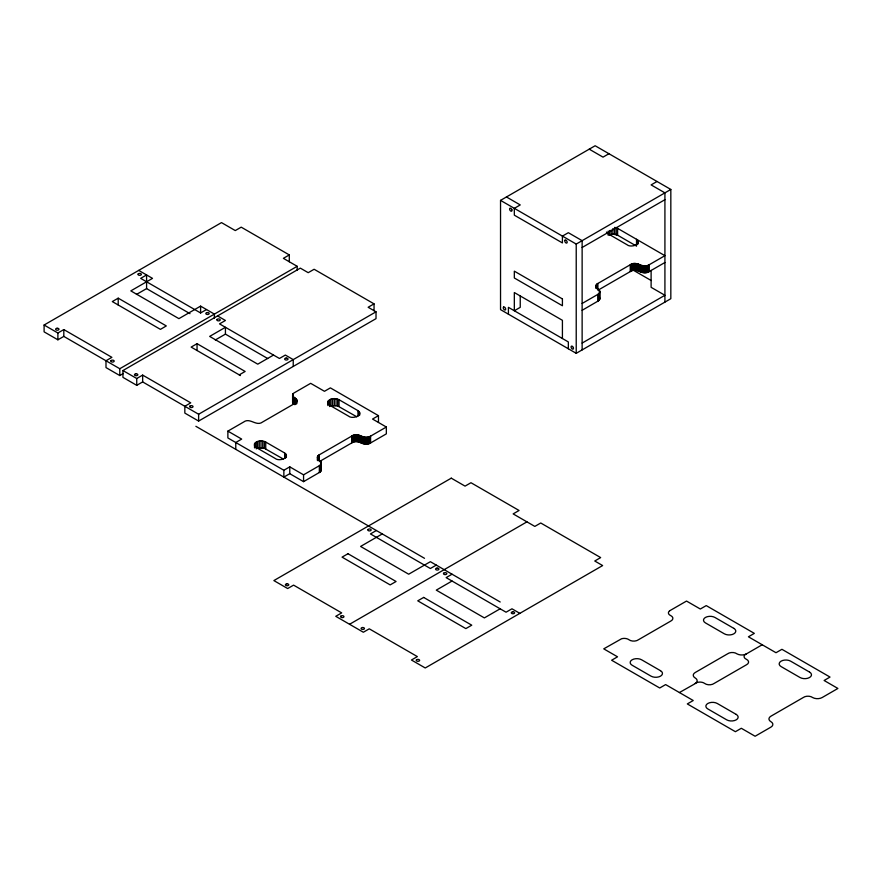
<?xml version="1.0" encoding="UTF-8"?>
<svg xmlns="http://www.w3.org/2000/svg" width="882" height="882" viewBox="0 0 882 882"><rect width="100%" height="100%" fill="white"/><g stroke="black" fill="none" stroke-linecap="round" stroke-linejoin="round"><path stroke-width="1.32" d="M319.339 461.628L351.664 442.962C357.849 438.398 364.233 447.207 370.583 442.962L386.349 433.856L386.349 427.031L370.583 436.138C364.233 440.383 357.849 431.574 351.664 436.138L319.339 454.792C312.79 458.342 325.888 462.179 319.339 465.718L303.562 474.825L289.77 466.854L283.861 470.271L227.876 437.957L227.876 431.122L243.653 422.026C249.926 417.186 256.309 426.855 262.571 422.026L294.897 403.361C301.942 399.755 288.91 396.988 293.794 393.074L310.662 383.328L324.466 391.299L330.375 387.882L378.466 415.654L378.466 422.478M283.861 470.271L283.861 477.096L289.77 473.689L303.562 481.649L319.912 472.168L321.235 470.327L320.783 468.342M615.923 227.402L664.918 255.681L649.141 264.787C642.802 269.032 636.407 260.223 630.222 264.787L597.897 283.453C591.348 286.992 604.446 290.828 597.897 294.368L582.131 303.474M582.131 310.299L598.481 300.817L599.804 298.976L599.352 296.991M254.534 443.778L254.534 445.785L256.265 447.516L275.184 458.442C278.877 461.782 290.762 457.967 284.643 452.973L265.725 442.047C262.241 440.316 256.938 440.316 254.534 443.778L254.534 447.88M327.85 401.453L327.85 403.449L329.581 405.18L348.511 416.106C352.205 419.446 364.079 415.631 357.971 410.648L339.041 399.722C335.568 397.991 330.265 397.991 327.85 401.453L327.85 405.544M293.155 400.472L292.603 402.523L294.213 404.375L294.213 397.55M597.897 283.453L597.897 290.277L630.222 271.612C636.407 267.048 642.802 275.868 649.141 271.612L664.918 262.505M297.179 270.399L297.179 266.309L119.787 368.72L63.813 336.406L57.892 339.813L44.1 331.853L44.1 325.017L221.492 222.606L235.285 230.577L241.205 227.159L289.296 254.92L289.296 261.756M44.1 325.017L57.892 332.988L63.813 329.57L111.904 357.342L105.994 360.749L105.994 367.585L119.787 375.545L123.337 373.494M118.21 298.171L112.301 301.578L160.436 329.372L166.301 325.932L118.21 298.171L118.21 304.996M136.456 294.456L146.588 288.612L189.994 313.661M214.392 318.193L214.392 314.102L200.6 306.131L178.914 318.645L130.823 290.884L152.509 278.37L138.706 270.399M289.296 254.92L283.387 258.338L297.179 266.309M146.588 288.612L146.588 274.952L140.679 278.37L200.6 312.956L206.509 309.549M122.94 370.539L136.743 378.51L142.652 375.093L190.744 402.853L184.834 406.271L184.834 413.096L198.626 421.067L376.019 318.645L376.019 311.82L198.626 414.242L142.652 381.917L136.743 385.335L122.94 377.364L122.94 370.539L300.332 268.128L308.215 272.681L314.124 269.264L374.045 303.86L374.045 310.685M239.231 374.861L245.141 371.454L197.05 343.682L191.14 347.1L240.455 375.567M215.296 339.978L225.428 334.124L267.687 358.522M500.535 200.379L595.141 145.75L670.827 189.454L670.827 298.7L576.222 353.318L500.535 309.626L500.535 200.379L576.222 244.071L670.827 189.454M608.933 153.722L603.023 157.139L589.231 149.168M273.53 355.06L257.753 364.167L209.662 336.406L225.428 327.299L225.428 334.124M374.045 303.86L368.136 307.267L376.019 311.82M657.035 181.483L651.114 184.9L664.918 192.86L664.918 302.107M582.131 247.489L664.918 199.696M378.466 415.654L372.557 419.06L386.349 427.031M582.131 343.076L664.918 295.283L651.114 287.323L651.114 270.41M376.36 530.512L370.451 533.919L430.372 568.515L436.281 565.097M382.27 533.919L360.595 546.443L408.686 574.204L430.372 561.691L500.193 601.998M349.559 624.28L526.951 521.857M452.047 574.204L446.138 577.622L506.059 612.207L511.968 608.801L519.851 613.354M452.047 581.029L436.281 590.135L484.372 617.907L500.138 608.801M679.427 692.546L697.287 682.436A5.92 3.418 0 0 1 704.663 683.44A5.909 3.418 0 0 0 714.122 683.44L746.448 664.785A6.295 3.638 0 0 0 746.448 659.317A5.909 3.418 0 0 1 745.169 654.609L762.213 644.753M616.22 234.59L616.22 227.754L617.609 228.372L617.609 235.196L612.88 234.072L608.15 235.196L608.15 231.106M356.78 416.789L337.663 405.929L330.971 405.929L330.971 399.105M283.464 459.125L264.335 448.265L257.654 448.265L257.654 441.441M615.923 234.226L635.867 245.736M506.444 196.962L520.237 204.933L514.327 208.339L514.327 215.175L562.418 242.936L562.418 236.111L568.339 232.694L582.131 240.665L582.131 349.9M632.394 269.683L651.192 280.531M217.545 315.921L225.428 320.475L219.519 323.881L279.44 358.478L285.349 355.06L293.232 359.613L293.232 366.449M227.876 431.122L241.679 439.093L235.77 442.51L235.77 449.335M195.87 426.304L424.507 558.306M606.419 232.098L608.15 233.829L627.069 244.755C630.762 248.096 642.647 244.281 636.528 239.298L636.528 246.122M649.141 264.787L649.141 271.612M648.491 265.118L648.491 271.943M647.763 265.394L647.763 272.229M646.98 265.625L646.98 272.45M646.142 265.78L646.142 272.615M645.293 265.879L645.293 272.714M644.411 265.912L644.411 272.747M643.54 265.879L643.54 272.714M642.68 265.78L642.68 272.615M641.853 265.625L641.853 272.45M641.071 265.394L641.071 272.229M640.343 265.118L640.343 271.943M639.682 264.787L639.682 271.612M639.086 264.391L639.086 271.215M638.381 264.049L638.381 270.884M638.259 241.029L638.259 243.763M637.598 240.091L637.598 244.193M637.598 263.784L637.598 270.609M636.749 263.586L636.749 270.41M635.867 263.464L635.867 270.289M634.952 263.42L634.952 270.245M634.048 263.464L634.048 270.289M633.155 263.586L633.155 270.41M632.306 263.784L632.306 270.609M631.523 264.049L631.523 270.884M630.828 264.391L630.828 271.215M630.222 264.787L630.222 271.612M614.611 227.369L614.611 234.204M612.88 228.603L612.88 234.072M611.149 230.103L611.149 234.204M609.539 230.489L609.539 234.59M599.804 291.137L599.804 298.976M599.628 290.641L599.628 299.472M599.352 290.167L599.352 299.946M598.966 293.574L598.966 300.398M598.481 293.993L598.481 300.817M597.897 294.368L597.897 301.203M597.323 283.828L597.323 289.285M596.838 284.247L596.838 288.348M596.452 284.699L596.452 287.433M596.166 285.184L596.166 287.907M596 285.68L596 288.403M576.222 244.071L576.222 353.318M568.339 348.765L568.339 341.94L508.418 307.344L508.418 314.168M562.418 338.523L562.418 320.32L514.327 292.548L514.327 310.762L520.237 307.344L520.237 295.635M370.583 436.138L370.583 442.962M369.922 436.469L369.922 443.293M369.194 436.744L369.194 443.58M368.411 436.976L368.411 443.8M367.585 437.13L367.585 443.966M366.725 437.229L366.725 444.065M365.854 437.263L365.854 444.098M364.983 437.229L364.983 444.065M364.123 437.13L364.123 443.966M363.296 436.976L363.296 443.8M362.502 436.744L362.502 443.58M361.774 436.469L361.774 443.293M361.124 436.138L361.124 442.962M360.517 435.741L360.517 442.566M359.823 435.399L359.823 442.224M359.702 412.379L359.702 415.102M359.029 411.442L359.029 415.543M359.04 435.124L359.04 441.959M358.191 434.925L358.191 441.761M357.971 410.648L357.971 416.106M357.298 434.804L357.298 441.639M356.394 434.771L356.394 441.595M355.479 434.804L355.479 441.639M354.597 434.925L354.597 441.761M353.748 435.124L353.748 441.959M352.965 435.399L352.965 442.224M352.26 435.741L352.26 442.566M351.664 436.138L351.664 442.962M339.041 399.722L339.041 406.547M337.663 399.105L337.663 405.929M336.042 398.719L336.042 405.544M334.311 398.587L334.311 405.411M332.58 398.719L332.58 405.544M329.581 399.722L329.581 406.547M328.523 400.516L328.523 404.618M321.235 462.488L321.235 470.327M321.07 461.992L321.07 470.823M320.783 461.507L320.783 471.297M320.398 464.924L320.398 471.749M319.912 465.343L319.912 472.168M319.339 454.792L319.339 460.261M319.339 465.718L319.339 472.554M318.755 455.178L318.755 460.636M318.27 455.597L318.27 459.698M317.884 456.049L317.884 460.15M317.608 456.523L317.608 460.625M317.432 457.019L317.377 460.261M303.562 474.825L303.562 481.649M296.782 399.612L296.782 403.713M296.473 399.127L296.473 403.228M296.054 398.675L296.054 404.143M295.525 398.267L295.525 403.724M294.897 397.903L294.897 404.728M293.629 397.143L293.629 403.978M293.155 393.637L293.155 403.526M292.813 394.133L292.813 403.03M292.603 394.64L292.603 402.523M289.77 466.854L289.77 473.689M286.374 454.704L286.374 457.438M285.713 453.778L285.713 457.868M284.643 452.973L284.643 458.442M265.725 442.047L265.725 448.883M264.335 441.441L264.335 448.265M262.726 441.055L262.726 447.88M260.995 440.923L260.995 447.747M259.264 441.055L259.264 447.88M256.265 442.047L256.265 448.883M255.196 442.852L255.196 446.942M200.6 306.131L200.6 312.956M198.626 414.242L198.626 421.067M197.05 343.682L197.05 350.518M142.652 375.093L142.652 381.917M136.743 378.51L136.743 385.335M119.787 368.72L119.787 375.545M63.813 329.57L63.813 336.406M57.892 332.988L57.892 339.813M695.203 683.44A6.692 3.859 0 0 0 695.203 677.982A6.692 3.859 0 0 1 695.203 672.525L727.518 653.86A5.909 3.418 0 0 1 736.988 653.86A6.692 3.859 0 0 0 746.448 653.86M138.143 274.026L138.033 274.269A1.676 0.97 0 0 0 139.279 275.316A1.676 0.97 0 0 0 141.241 274.743L141.352 274.5A1.676 0.97 0 0 0 140.106 273.453A1.676 0.97 0 0 0 138.143 274.026M110.945 360.738L110.834 360.981A1.676 0.97 0 0 0 112.08 362.028A1.676 0.97 0 0 0 114.043 361.455L114.153 361.212A1.676 0.97 0 0 0 112.907 360.165A1.676 0.97 0 0 0 110.945 360.738M216.983 319.538L216.873 319.791A1.676 0.97 0 0 0 218.119 320.839A1.676 0.97 0 0 0 220.092 320.265L220.191 320.012A1.676 0.97 0 0 0 218.945 318.964A1.676 0.97 0 0 0 216.983 319.538M189.784 406.249L189.674 406.503A1.676 0.97 0 0 0 190.92 407.55A1.676 0.97 0 0 0 192.882 406.977L192.993 406.734A1.676 0.97 0 0 0 191.747 405.676A1.676 0.97 0 0 0 189.784 406.249M367.915 529.575L367.805 529.828A1.676 0.97 0 0 0 369.051 530.876A1.676 0.97 0 0 0 371.013 530.303L371.124 530.049A1.676 0.97 0 0 0 369.878 529.002A1.676 0.97 0 0 0 367.915 529.575M340.717 616.286L340.606 616.54A1.676 0.97 0 0 0 341.852 617.587A1.676 0.97 0 0 0 343.815 617.014L343.925 616.772A1.676 0.97 0 0 0 342.679 615.713A1.676 0.97 0 0 0 340.717 616.286M443.602 573.278L443.492 573.521A1.676 0.97 0 0 0 444.737 574.568A1.676 0.97 0 0 0 446.7 573.995L446.81 573.752A1.676 0.97 0 0 0 445.564 572.705A1.676 0.97 0 0 0 443.602 573.278M416.403 659.99L416.293 660.232A1.676 0.97 0 0 0 417.539 661.279A1.676 0.97 0 0 0 419.501 660.706L419.612 660.464A1.676 0.97 0 0 0 418.366 659.416A1.676 0.97 0 0 0 416.403 659.99M503.545 307.101L503.39 307.322A1.676 0.97 60 0 0 503.876 309.306A1.676 0.97 60 0 0 505.408 309.869L505.562 309.648A1.676 0.97 60 0 0 505.077 307.653A1.676 0.97 60 0 0 503.545 307.101M565.042 240.191L564.877 240.411A1.676 0.97 60 0 0 565.362 242.396A1.676 0.97 60 0 0 566.894 242.947L567.06 242.737A1.676 0.97 60 0 0 566.575 240.742A1.676 0.97 60 0 0 565.042 240.191M669.647 610.796L669.482 610.917A5.909 3.418 0 0 0 670.761 615.625A6.295 3.638 0 0 1 670.761 621.082L638.436 639.748A5.909 3.418 0 0 1 628.976 639.748A5.92 3.418 0 0 0 621.601 638.744L603.74 648.854L617.543 656.814L611.623 660.232L659.725 687.993L665.634 684.586L693.23 700.517L687.31 703.924L735.412 731.696L741.321 728.278L755.113 736.25L770.89 727.143A6.692 3.859 0 0 0 770.89 721.674A6.692 3.859 0 0 1 770.89 716.217L803.215 697.552A5.909 3.418 0 0 1 812.675 697.552A6.692 3.859 0 0 0 822.134 697.552L837.9 688.456L824.108 680.485L830.017 677.067L781.926 649.306L776.006 652.724L748.421 636.793L754.331 633.375L706.239 605.603L700.319 609.021L686.527 601.061L669.647 610.796M451.264 478.165L273.872 580.577L287.664 588.548L293.585 585.13L341.676 612.891L335.755 616.309L363.351 632.24L369.271 628.822L417.362 656.594L411.442 660.012L425.245 667.972L602.638 565.56L594.755 561.007L600.664 557.589L540.743 522.993L534.834 526.411L513.148 513.897L519.068 510.48L470.966 482.719L465.057 486.125L451.264 478.165M347.982 553.72L342.062 557.137L390.164 584.898L396.073 581.492L347.982 553.72M423.669 597.423L417.748 600.829L465.85 628.601L471.76 625.184L423.669 597.423M57.109 328.269L56.68 328.336A1.676 0.97 0 0 0 55.687 329.471A1.676 0.97 0 0 0 57.506 330.188L57.925 330.133A1.676 0.97 0 0 0 58.929 328.997A1.676 0.97 0 0 0 57.109 328.269M207.292 312.57L206.873 312.636A1.676 0.97 0 0 0 205.881 313.772A1.676 0.97 0 0 0 207.7 314.488L208.119 314.422A1.676 0.97 0 0 0 209.122 313.286A1.676 0.97 0 0 0 207.292 312.57M135.949 373.792L135.519 373.858A1.676 0.97 0 0 0 134.527 374.993A1.676 0.97 0 0 0 136.346 375.71L136.765 375.644A1.676 0.97 0 0 0 137.768 374.508A1.676 0.97 0 0 0 135.949 373.792M286.143 358.092L285.713 358.147A1.676 0.97 0 0 0 284.721 359.283A1.676 0.97 0 0 0 286.54 360.01L286.959 359.944A1.676 0.97 0 0 0 287.962 358.809A1.676 0.97 0 0 0 286.143 358.092M286.87 583.829L286.452 583.895A1.676 0.97 0 0 0 285.459 585.031A1.676 0.97 0 0 0 287.278 585.747L287.697 585.681A1.676 0.97 0 0 0 288.701 584.546A1.676 0.97 0 0 0 286.87 583.829M437.064 568.129L436.645 568.184A1.676 0.97 0 0 0 435.642 569.32A1.676 0.97 0 0 0 437.472 570.048L437.891 569.981A1.676 0.97 0 0 0 438.883 568.846A1.676 0.97 0 0 0 437.064 568.129M362.557 627.532L362.138 627.587A1.676 0.97 0 0 0 361.146 628.723A1.676 0.97 0 0 0 362.965 629.439L363.384 629.384A1.676 0.97 0 0 0 364.387 628.249A1.676 0.97 0 0 0 362.557 627.532M512.751 611.821L512.332 611.888A1.676 0.97 0 0 0 511.328 613.023A1.676 0.97 0 0 0 513.159 613.74L513.578 613.674A1.676 0.97 0 0 0 514.57 612.538A1.676 0.97 0 0 0 512.751 611.821M562.418 298.921L514.327 271.16L514.327 277.984L562.418 305.756L562.418 298.921M733.835 628.37L714.905 617.444A6.692 3.859 0 0 0 705.446 617.444A6.692 3.859 0 0 0 705.446 622.901L724.365 633.827A6.692 3.859 0 0 0 733.835 633.827A6.692 3.859 0 0 0 733.835 628.37M809.522 672.062L790.592 661.136A6.692 3.859 0 0 0 781.132 661.136A6.692 3.859 0 0 0 781.132 666.605L800.051 677.53A6.692 3.859 0 0 0 809.522 677.53A6.692 3.859 0 0 0 809.522 672.062M660.508 670.695L641.589 659.78A6.692 3.859 0 0 0 632.129 659.78A6.692 3.859 0 0 0 632.129 665.237L651.048 676.163A6.692 3.859 0 0 0 660.508 676.163A6.692 3.859 0 0 0 660.508 670.695M736.194 714.398L717.275 703.472A6.692 3.859 0 0 0 707.816 703.472A6.692 3.859 0 0 0 707.816 708.93L726.735 719.855A6.692 3.859 0 0 0 736.194 719.855A6.692 3.859 0 0 0 736.194 714.398M573.366 347.717L573.212 347.321A1.676 0.97 60 0 0 571.679 346.108A1.676 0.97 60 0 0 571.194 347.541L571.349 347.938A1.676 0.97 60 0 0 572.881 349.151A1.676 0.97 60 0 0 573.366 347.717M511.869 209.795L511.714 209.398A1.676 0.97 60 0 0 510.182 208.185A1.676 0.97 60 0 0 509.697 209.618L509.851 210.015A1.676 0.97 60 0 0 511.384 211.228A1.676 0.97 60 0 0 511.869 209.795"/></g></svg>
